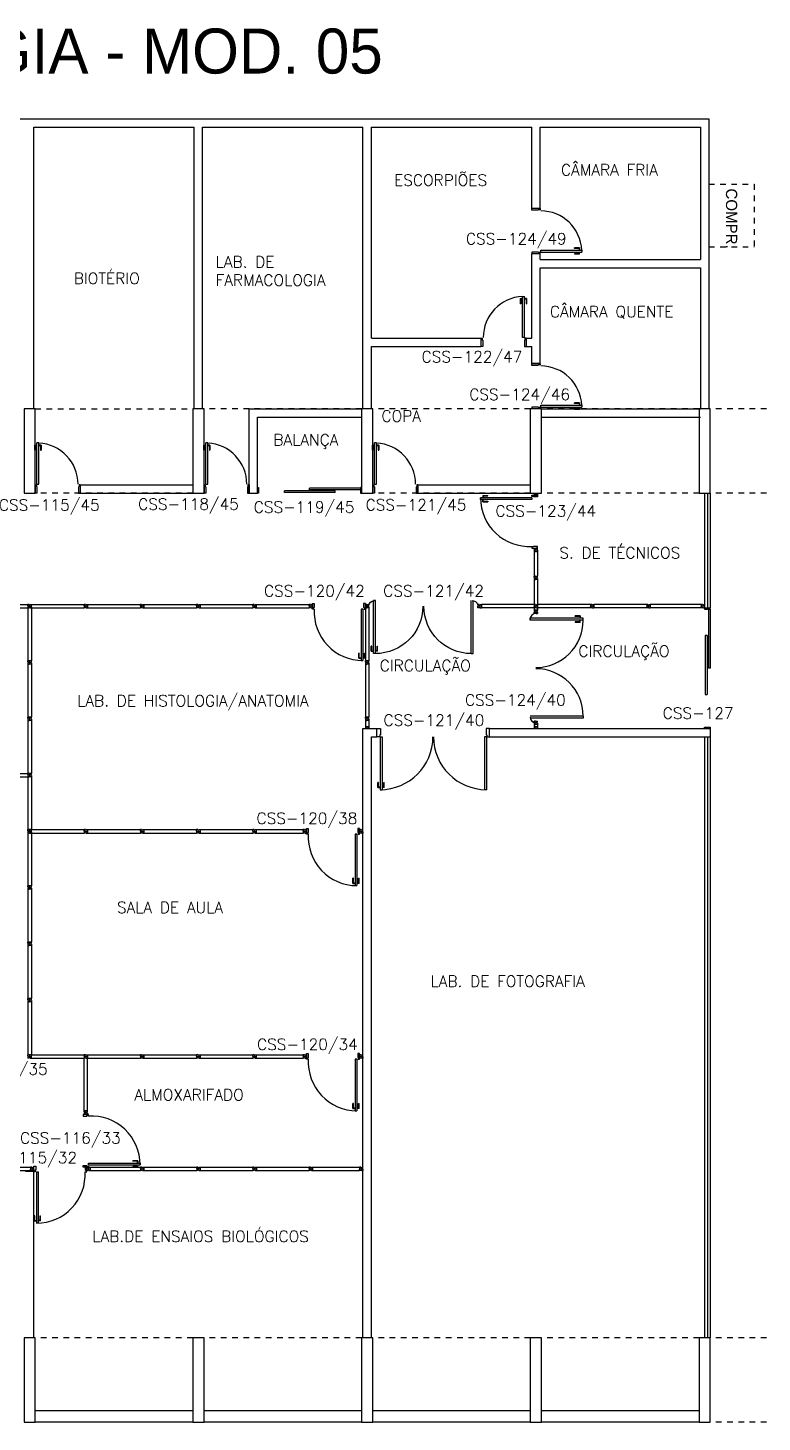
# Model space of a CAD drawing. Extents: x -248 to -11, y 347 to 447.
# Drawn here: x -120.2 to -107.14, y 389.07 to 413.85 of the extents above; entities that cross this region are included whole.
import ezdxf
from ezdxf.enums import TextEntityAlignment as Align

# ---------------------------------------------------------------- set-up
doc = ezdxf.new("R2010")
doc.units = 0
doc.header["$LTSCALE"] = 0.02
doc.header["$MEASUREMENT"] = 0
doc.linetypes.add('HIDDEN2', pattern=[0.1875, 0.125, -0.0625])
doc.layers.get('0').update_dxf_attribs({"linetype": 'CONTINUOUS'})
for name, color, linetype in [('ALV', 2, 'CONTINUOUS'), ('DIV', 2, 'CONTINUOUS'), ('ESQ', 1, 'CONTINUOUS'), ('ESTR', 3, 'CONTINUOUS'), ('JANELA', 1, 'CONTINUOUS'), ('PORTA', 2, 'CONTINUOUS'), ('PROJ', 1, 'HIDDEN2'), ('TEXTO', 2, 'CONTINUOUS'), ('TEXTO-ENDEREÇO', 2, 'CONTINUOUS'), ('USO', 2, 'CONTINUOUS')]:
    doc.layers.add(name, color=color, linetype=linetype)
doc.styles.add('UNB-100', font='simplex.shx', dxfattribs={"height": 0.2})
doc.styles.add('UNB-100-1', font='simplex.shx', dxfattribs={"height": 0.2})

# ---------------------------------------------------------------- blocks, each defined once
blk = doc.blocks.new('DIVMT-SSS')
for p, q in [((-0.03, 0.008), (-0.03, 0.03)), ((-0.006, 0.03), (-0.03, 0.03)), ((-0.03, 0.008), (-0.02, 0.008)), ((-0.02, -0.008), (-0.02, 0.008)), ((-0.006, 0.02), (-0.006, 0.03)), ((0.006, 0.02), (-0.006, 0.02)), ((-0.005, 0), (0.005, 0)), ((0.005, 0), (-0.005, 0)), ((0, 0.005), (0, -0.005)), ((0, -0.005), (0, 0.005)), ((0.006, 0.03), (0.03, 0.03)), ((0.006, 0.02), (0.006, 0.03)), ((0.03, 0.008), (0.02, 0.008)), ((0.02, -0.008), (0.02, 0.008)), ((0.03, 0.008), (0.03, 0.03)), ((-0.03, -0.008), (-0.03, -0.03)), ((-0.03, -0.008), (-0.02, -0.008)), ((-0.03, -0.03), (-0.03, -0.97)), ((-0.03, -0.03), (-0.009, -0.03)), ((0.03, -0.03), (-0.03, -0.03)), ((-0.03, -0.03), (-0.006, -0.03)), ((-0.009, -0.03), (-0.027, -0.03)), ((-0.006, -0.02), (-0.006, -0.03)), ((-0.006, -0.02), (0.006, -0.02)), ((-0.006, -0.02), (-0.006, -0.03)), ((0.006, -0.02), (-0.006, -0.02)), ((0.005, -0.03), (-0.005, -0.03)), ((0.006, -0.02), (0.006, -0.03)), ((0.006, -0.02), (0.006, -0.03)), ((0.03, -0.03), (0.006, -0.03)), ((0.03, -0.008), (0.02, -0.008)), ((0.03, -0.008), (0.03, -0.03)), ((0.03, -0.03), (0.03, -0.97)), ((0.03, -0.97), (-0.03, -0.97)), ((-0.006, -0.98), (-0.006, -0.97)), ((-0.006, -0.98), (0.006, -0.98)), ((0.005, -0.97), (-0.005, -0.97)), ((0.006, -0.98), (0.006, -0.97)), ((0.006, -1.001), (-0.006, -1.001)), ((0, -0.994), (0, -1.007)), ((0, -1.02), (0, -1.021))]:
    blk.add_line(p, q)
blk = doc.blocks.new('PE80-SSS')
for p, q in [((0.075, 0), (-0.075, 0)), ((-0.075, -0.03), (-0.075, 0)), ((0.075, 0), (0.075, -0.02)), ((0.777, 0.01), (0.687, 0.01)), ((0.687, 0), (0.687, 0.01)), ((0.777, 0.01), (0.777, -0.03)), ((0.04, -0.03), (-0.075, -0.03)), ((0.075, -0.02), (0.04, -0.02)), ((0.04, -0.03), (0.04, -0.02)), ((0.085, -0.03), (0.817, -0.03)), ((0.085, -0.03), (0.085, -0.065)), ((0.085, -0.065), (0.817, -0.065)), ((0.767, 0), (0.687, 0)), ((0.767, -0.095), (0.687, -0.095)), ((0.687, -0.095), (0.687, -0.105)), ((0.777, -0.105), (0.687, -0.105)), ((0.767, 0), (0.767, -0.03)), ((0.767, -0.095), (0.767, -0.065)), ((0.777, -0.105), (0.777, -0.065)), ((0.817, -0.065), (0.817, -0.03)), ((0.04, -0.771), (-0.075, -0.771)), ((-0.075, -0.771), (-0.075, -0.801)), ((0.075, -0.801), (-0.075, -0.801)), ((0.075, -0.802), (-0.075, -0.802)), ((0.04, -0.771), (0.04, -0.781)), ((0.075, -0.781), (0.04, -0.781)), ((0.075, -0.801), (0.075, -0.781))]:
    blk.add_line(p, q)
blk.add_arc((0.085, -0.03), 0.731, 270, 357.3429)
blk = doc.blocks.new('PILAR-SSS')
for points in [[(0.003, -26.452), (0.003, -27.952), (0.203, -27.952), (0.203, -26.452)], [(0.003, -42.962), (0.003, -44.462), (0.203, -44.462), (0.203, -42.962)]]:
    blk.add_lwpolyline(points, close=True)
blk = doc.blocks.new('PDV2D-SSS')
for p, q in [((-0.148, 0.925), (-0.108, 0.925)), ((-0.148, 0.925), (-0.148, 0.835)), ((-0.138, 0.835), (-0.148, 0.835)), ((-0.138, 0.915), (-0.108, 0.915)), ((-0.138, 0.915), (-0.138, 0.835)), ((-0.106, 0.965), (-0.076, 0.965)), ((-0.106, 0.05), (-0.106, 0.965)), ((-0.076, 0.05), (-0.076, 0.965)), ((-0.034, 0.925), (-0.074, 0.925)), ((-0.044, 0.915), (-0.074, 0.915)), ((-0.044, 0.915), (-0.044, 0.835)), ((-0.044, 0.835), (-0.034, 0.835)), ((-0.034, 0.925), (-0.034, 0.835)), ((-0.95, 0.05), (-0.97, 0.05)), ((-0.97, 0.05), (-0.97, 0.035)), ((-0.97, 0.035), (-0.97, -0.035)), ((-0.95, 0.02), (-0.95, 0.05)), ((-0.95, 0.02), (-0.94, 0.02)), ((-0.94, -0.05), (-0.94, 0.02)), ((-0.076, 0.05), (-0.106, 0.05)), ((-0.051, 0.02), (-0.061, 0.02)), ((-0.061, -0.05), (-0.061, 0.02)), ((-0.051, 0.05), (-0.031, 0.05)), ((-0.051, 0.02), (-0.051, 0.05)), ((-0.031, 0.05), (-0.031, -0.05)), ((-0.97, -0.035), (-0.97, -0.05)), ((-0.97, -0.05), (-0.94, -0.05)), ((-0.031, -0.05), (-0.061, -0.05))]:
    blk.add_line(p, q)
at = {"color": 1}
blk.add_arc((-0.076, 0.1), 0.865, 90, 183.3214, dxfattribs=at)
blk = doc.blocks.new('MTT-SSS')
for p, q in [((-0.008, 0.03), (-0.03, 0.03)), ((-0.03, 0.03), (-0.03, 0.006)), ((-0.0185, 0.006), (-0.03, 0.006)), ((-0.0185, -0.006), (-0.0185, 0.006)), ((-0.008, 0.03), (-0.008, 0.02)), ((-0.008, 0.02), (0.008, 0.02)), ((-0.0051, 0), (0.0051, 0)), ((0, -0.0051), (0, 0.0051)), ((0.008, 0.03), (0.03, 0.03)), ((0.008, 0.03), (0.008, 0.02)), ((0.0205, -0.006), (0.0205, 0.006)), ((0.0205, 0.006), (0.03, 0.006)), ((0.03, 0.006), (0.03, 0.03)), ((-0.03, -0.03), (-0.03, -0.006)), ((-0.0185, -0.006), (-0.03, -0.006)), ((-0.008, -0.03), (-0.03, -0.03)), ((-0.008, -0.02), (0.008, -0.02)), ((-0.008, -0.03), (-0.008, -0.02)), ((0.008, -0.03), (0.008, -0.02)), ((0.008, -0.03), (0.03, -0.03)), ((0.0205, -0.006), (0.03, -0.006)), ((0.03, -0.006), (0.03, -0.03))]:
    blk.add_line(p, q)
blk = doc.blocks.new('PDV2E-SSS')
at = {"layer": 'DIV'}
for p, q in [((0.034, 0.925), (0.034, 0.835)), ((0.034, 0.925), (0.074, 0.925)), ((0.044, 0.835), (0.034, 0.835)), ((0.044, 0.915), (0.044, 0.835)), ((0.044, 0.915), (0.074, 0.915)), ((0.076, 0.05), (0.076, 0.965)), ((0.106, 0.965), (0.076, 0.965)), ((0.106, 0.05), (0.106, 0.965)), ((0.148, 0.925), (0.108, 0.925)), ((0.138, 0.915), (0.108, 0.915)), ((0.138, 0.915), (0.138, 0.835)), ((0.138, 0.835), (0.148, 0.835)), ((0.148, 0.925), (0.148, 0.835)), ((0.031, 0.05), (0.031, -0.05)), ((0.051, 0.05), (0.031, 0.05)), ((0.051, 0.02), (0.051, 0.05)), ((0.051, 0.02), (0.061, 0.02)), ((0.061, -0.05), (0.061, 0.02)), ((0.076, 0.05), (0.106, 0.05)), ((0.95, 0.02), (0.94, 0.02)), ((0.94, -0.05), (0.94, 0.02)), ((0.95, 0.02), (0.95, 0.05)), ((0.95, 0.05), (0.97, 0.05)), ((0.97, 0.05), (0.97, 0.035)), ((0.97, 0.035), (0.97, -0.035)), ((0.031, -0.05), (0.061, -0.05)), ((0.97, -0.05), (0.94, -0.05)), ((0.97, -0.035), (0.97, -0.05))]:
    blk.add_line(p, q, dxfattribs=at)
at = {"layer": 'DIV', "color": 1}
blk.add_arc((0.076, 0.1), 0.865, 356.6786, 90, dxfattribs=at)
blk = doc.blocks.new('PDVDP-SSS')
for p, q in [((0.112, 0.84), (0.112, -0.1)), ((0.147, 0.84), (0.112, 0.84)), ((0.147, 0.84), (0.147, -0.1)), ((1.853, 0.84), (1.888, 0.84)), ((1.853, 0.84), (1.853, -0.1)), ((1.888, 0.84), (1.888, -0.1)), ((0.009, 0), (-0.009, 0)), ((0, -0.012), (0, 0.01)), ((0.147, -0.1), (0.112, -0.1))]:
    blk.add_line(p, q)
at = {"color": 1}
for centre, radius, start, end in [((0.148, -0.002), 0.843, 0, 90), ((1.853, -0.002), 0.843, 90, 180), ((0.131, 0), 0.101, 180, 270), ((1.87, 0), 0.101, 270, 0)]:
    blk.add_arc(centre, radius, start, end, dxfattribs=at)
blk = doc.blocks.new('PTDP-SSS')
for p, q in [((0.055, 1.015), (0.09, 1.015)), ((0.055, 0.075), (0.055, 1.015)), ((0.09, 0.075), (0.09, 1.015)), ((1.91, 0.075), (1.91, 1.015)), ((1.945, 1.015), (1.91, 1.015)), ((1.945, 0.075), (1.945, 1.015)), ((0.05, 0.075), (0, 0.075)), ((0, 0.075), (0, -0.075)), ((0.05, 0.04), (0.05, 0.075)), ((0.06, 0.04), (0.05, 0.04)), ((0.055, 0.075), (0.09, 0.075)), ((0.06, -0.075), (0.06, 0.04)), ((1.945, 0.075), (1.91, 0.075)), ((1.94, -0.075), (1.94, 0.04)), ((1.94, 0.04), (1.95, 0.04)), ((1.95, 0.04), (1.95, 0.075)), ((1.95, 0.075), (2, 0.075)), ((2, 0.075), (2, -0.075)), ((0, -0.075), (0.06, -0.075)), ((2, -0.075), (1.94, -0.075))]:
    blk.add_line(p, q)
for centre, start, end in [((0.055, 0.075), 0, 90), ((1.945, 0.075), 90, 180)]:
    blk.add_arc(centre, 0.94, start, end)
blk = doc.blocks.new('MDIVMT-SSS')
for p, q in [((-0.03, 0.03), (-0.03, 0.006)), ((-0.008, 0.03), (-0.03, 0.03)), ((-0.0185, 0.006), (-0.03, 0.006)), ((-0.0185, -0.006), (-0.0185, 0.006)), ((-0.008, 0.03), (-0.008, 0.02)), ((-0.008, 0.02), (0.008, 0.02)), ((-0.0051, 0), (0.0051, 0)), ((-0.0051, 0), (0.0051, 0)), ((0, -0.0051), (0, 0.0051)), ((0, -0.0051), (0, 0.0051)), ((0.008, 0.03), (0.008, 0.02)), ((0.008, 0.03), (0.03, 0.03)), ((0.0205, 0.006), (0.03, 0.006)), ((0.0205, -0.006), (0.0205, 0.006)), ((0.0205, 0.006), (0.03, 0.006)), ((0.0205, -0.006), (0.0205, 0.006)), ((0.03, 0.03), (0.03, -0.03)), ((0.03, 0.03), (0.47, 0.03)), ((0.03, 0.006), (0.03, 0.03)), ((0.03, 0.009), (0.03, 0.027)), ((0.03, 0.005), (0.03, -0.005)), ((0.47, 0.03), (0.47, -0.03)), ((0.4795, 0.006), (0.47, 0.006)), ((0.47, 0.005), (0.47, -0.005)), ((0.4795, -0.006), (0.4795, 0.006)), ((0.4949, 0), (0.5051, 0)), ((0.5051, 0), (0.4949, 0)), ((0.5, -0.0051), (0.5, 0.0051)), ((-0.0185, -0.006), (-0.03, -0.006)), ((-0.03, -0.03), (-0.03, -0.006)), ((-0.008, -0.03), (-0.03, -0.03)), ((-0.008, -0.03), (-0.008, -0.02)), ((-0.008, -0.02), (0.008, -0.02)), ((0.008, -0.03), (0.008, -0.02)), ((0.008, -0.03), (0.03, -0.03)), ((0.0205, -0.006), (0.03, -0.006)), ((0.0205, -0.006), (0.03, -0.006)), ((0.03, -0.006), (0.03, -0.03)), ((0.03, -0.03), (0.03, -0.009)), ((0.03, -0.009), (0.03, -0.027)), ((0.03, -0.03), (0.47, -0.03)), ((0.4795, -0.006), (0.47, -0.006))]:
    blk.add_line(p, q)
blk = doc.blocks.new('PD80-SSS')
at = {"color": 1}
for p, q in [((-0.777, 0.01), (-0.777, -0.03)), ((-0.777, 0.01), (-0.687, 0.01)), ((-0.687, 0), (-0.687, 0.01)), ((-0.777, -0.105), (-0.777, -0.065)), ((-0.777, -0.105), (-0.687, -0.105)), ((-0.767, 0), (-0.767, -0.03)), ((-0.767, 0), (-0.687, 0)), ((-0.767, -0.095), (-0.767, -0.065)), ((-0.767, -0.095), (-0.687, -0.095)), ((-0.687, -0.095), (-0.687, -0.105))]:
    blk.add_line(p, q, dxfattribs=at)
at = {"color": 2}
for p, q in [((-0.075, 0), (0.075, 0)), ((0.075, -0.03), (0.075, 0)), ((-0.817, -0.065), (-0.817, -0.03)), ((-0.085, -0.03), (-0.817, -0.03)), ((-0.085, -0.065), (-0.817, -0.065)), ((-0.085, -0.03), (-0.085, -0.065)), ((-0.075, 0), (-0.075, -0.02)), ((-0.075, -0.02), (-0.04, -0.02)), ((-0.04, -0.03), (-0.04, -0.02)), ((-0.04, -0.03), (0.075, -0.03)), ((-0.075, -0.781), (-0.04, -0.781)), ((-0.075, -0.801), (-0.075, -0.781)), ((-0.075, -0.801), (0.075, -0.801)), ((-0.075, -0.802), (0.075, -0.802)), ((-0.04, -0.771), (0.075, -0.771)), ((-0.04, -0.771), (-0.04, -0.781)), ((0.075, -0.771), (0.075, -0.801))]:
    blk.add_line(p, q, dxfattribs=at)
at = {"color": 1}
blk.add_arc((-0.085, -0.03), 0.731, 182.6571, 270, dxfattribs=at)
blk = doc.blocks.new('MTINI-SSS')
for p, q in [((-0.03, 0.008), (-0.03, 0.028)), ((-0.03, 0.028), (-0.008, 0.028)), ((-0.03, 0.008), (-0.02, 0.008)), ((-0.02, 0), (-0.02, 0.008)), ((-0.001, 0), (-0.02, 0)), ((-0.008, 0.019), (-0.008, 0.028)), ((0.008, 0.019), (-0.008, 0.019)), ((0.005, 0), (-0.005, 0)), ((0.02, 0), (-0.001, 0)), ((0, -0.005), (0, 0.005)), ((0.008, 0.019), (0.008, 0.028)), ((0.03, 0.028), (0.008, 0.028)), ((0.03, 0.008), (0.02, 0.008)), ((0.02, 0), (0.02, 0.008)), ((0.03, 0.008), (0.03, 0.028))]:
    blk.add_line(p, q)
blk = doc.blocks.new('COMP-SSS')
at = {"layer": 'PROJ'}
for p, q in [((0.804, 1.112), (0, 1.112)), ((0, 0), (0, 1.112)), ((0.805, 0), (0, 0))]:
    blk.add_line(p, q, dxfattribs=at)
at = {"layer": 'USO'}
blk.add_text('COMPR.', height=0.2, rotation=90, dxfattribs=at).set_placement((0.501, 0.077))

msp = doc.modelspace()

# ---------------------------------------------------------------- linework, layer by layer
at = {"layer": 'ALV'}
for p, q in [((-129.266, 412.233), (-108.091, 412.233)), ((-120.091, 407.077), (-120.091, 412.083)), ((-120.091, 412.083), (-117.241, 412.083)), ((-117.241, 407.077), (-117.241, 412.083)), ((-117.091, 407.077), (-117.091, 412.083)), ((-117.091, 412.083), (-114.241, 412.083)), ((-114.241, 407.077), (-114.241, 412.083)), ((-114.091, 408.333), (-114.091, 412.083)), ((-114.091, 412.083), (-111.241, 412.083)), ((-111.241, 410.634), (-111.241, 412.083)), ((-111.091, 412.083), (-108.241, 412.083)), ((-111.091, 410.634), (-111.091, 412.083)), ((-108.241, 412.083), (-108.241, 409.733)), ((-108.091, 412.233), (-108.091, 407.068)), ((-111.091, 410.634), (-111.241, 410.634)), ((-111.091, 409.833), (-111.241, 409.833)), ((-111.241, 408.333), (-111.241, 409.833)), ((-111.091, 409.733), (-111.091, 409.833)), ((-111.091, 409.733), (-108.241, 409.733)), ((-111.091, 409.583), (-108.241, 409.583)), ((-111.091, 407.877), (-111.091, 409.583)), ((-108.241, 409.583), (-108.241, 407.068)), ((-114.091, 408.333), (-112.143, 408.333)), ((-114.091, 407.077), (-114.091, 408.183)), ((-114.091, 408.183), (-112.143, 408.183)), ((-112.143, 408.333), (-112.143, 408.183)), ((-111.341, 408.333), (-111.241, 408.333)), ((-111.341, 408.333), (-111.341, 408.183)), ((-111.341, 408.183), (-111.241, 408.183)), ((-111.241, 407.877), (-111.241, 408.183)), ((-111.091, 407.877), (-111.241, 407.877)), ((-116.265, 405.577), (-116.265, 407.077)), ((-116.265, 407.077), (-114.266, 407.077)), ((-116.115, 405.577), (-116.115, 406.927)), ((-116.115, 406.927), (-114.266, 406.927)), ((-111.066, 407.077), (-108.241, 407.077)), ((-111.066, 406.927), (-108.241, 406.927)), ((-119.263, 405.727), (-117.266, 405.727)), ((-119.263, 405.577), (-119.263, 405.727)), ((-113.265, 405.577), (-113.265, 405.727)), ((-113.265, 405.727), (-111.266, 405.727)), ((-119.263, 405.577), (-117.266, 405.577)), ((-116.286, 405.607), (-116.287, 405.607)), ((-116.265, 405.577), (-116.115, 405.577)), ((-113.265, 405.577), (-111.266, 405.577)), ((-114.241, 390.567), (-114.241, 401.397)), ((-114.241, 401.397), (-113.991, 401.397)), ((-114.091, 390.567), (-114.091, 401.247)), ((-114.091, 401.247), (-113.991, 401.247)), ((-113.991, 401.247), (-113.991, 401.397)), ((-111.991, 401.397), (-108.066, 401.397)), ((-111.991, 401.247), (-111.991, 401.397)), ((-111.991, 401.247), (-108.066, 401.247)), ((-108.066, 401.397), (-108.066, 401.247)), ((-120.241, 393.528), (-120.091, 393.528)), ((-120.1, 393.568), (-120.099, 393.568)), ((-120.091, 390.567), (-120.091, 393.528)), ((-114.252, 393.568), (-114.251, 393.568)), ((-117.266, 389.267), (-120.066, 389.267)), ((-117.266, 389.067), (-120.066, 389.067)), ((-114.266, 389.267), (-117.066, 389.267)), ((-114.266, 389.067), (-117.066, 389.067)), ((-111.266, 389.267), (-114.066, 389.267)), ((-111.266, 389.067), (-114.066, 389.067)), ((-108.266, 389.267), (-111.066, 389.267)), ((-108.266, 389.067), (-111.066, 389.067))]:
    msp.add_line(p, q, dxfattribs=at)
at = {"layer": 'DIV'}
for p, q in [((-111.196, 404.041), (-111.197, 403.498)), ((-111.172, 404.101), (-111.196, 404.101)), ((-111.196, 404.079), (-111.196, 404.101)), ((-111.196, 404.079), (-111.186, 404.079)), ((-111.196, 404.063), (-111.186, 404.063)), ((-111.196, 404.063), (-111.196, 404.041)), ((-111.196, 404.041), (-111.172, 404.041)), ((-111.136, 404.041), (-111.196, 404.041)), ((-111.196, 404.041), (-111.175, 404.041)), ((-111.175, 404.041), (-111.193, 404.041)), ((-111.186, 404.063), (-111.186, 404.079)), ((-111.172, 404.091), (-111.172, 404.101)), ((-111.16, 404.091), (-111.172, 404.091)), ((-111.161, 404.071), (-111.172, 404.071)), ((-111.172, 404.071), (-111.161, 404.071)), ((-111.16, 404.05), (-111.172, 404.05)), ((-111.172, 404.05), (-111.172, 404.041)), ((-111.172, 404.05), (-111.16, 404.05)), ((-111.172, 404.05), (-111.172, 404.041)), ((-111.161, 404.041), (-111.171, 404.041)), ((-111.166, 404.066), (-111.166, 404.076)), ((-111.166, 404.076), (-111.166, 404.066)), ((-111.16, 404.091), (-111.16, 404.101)), ((-111.16, 404.101), (-111.136, 404.101)), ((-111.16, 404.05), (-111.16, 404.041)), ((-111.16, 404.05), (-111.16, 404.041)), ((-111.136, 404.041), (-111.16, 404.041)), ((-111.146, 404.063), (-111.146, 404.079)), ((-111.136, 404.079), (-111.146, 404.079)), ((-111.136, 404.063), (-111.146, 404.063)), ((-111.136, 404.041), (-111.137, 403.498)), ((-111.136, 404.079), (-111.136, 404.101)), ((-111.136, 404.063), (-111.136, 404.041)), ((-115.175, 403.597), (-115.197, 403.597)), ((-115.197, 403.573), (-115.197, 403.597)), ((-115.188, 403.573), (-115.197, 403.573)), ((-115.188, 403.561), (-115.197, 403.561)), ((-115.197, 403.561), (-115.197, 403.537)), ((-115.175, 403.537), (-115.197, 403.537)), ((-115.188, 403.573), (-115.188, 403.561)), ((-115.175, 403.597), (-115.175, 403.587)), ((-115.159, 403.587), (-115.175, 403.587)), ((-115.159, 403.547), (-115.175, 403.547)), ((-115.175, 403.537), (-115.175, 403.547)), ((-115.162, 403.567), (-115.172, 403.567)), ((-115.172, 403.567), (-115.162, 403.567)), ((-115.167, 403.573), (-115.167, 403.562)), ((-115.167, 403.562), (-115.167, 403.573)), ((-115.159, 403.597), (-115.159, 403.587)), ((-115.159, 403.597), (-115.137, 403.597)), ((-115.159, 403.537), (-115.159, 403.547)), ((-115.159, 403.537), (-115.137, 403.537)), ((-115.147, 403.573), (-115.147, 403.561)), ((-115.147, 403.573), (-115.137, 403.573)), ((-115.147, 403.561), (-115.147, 403.573)), ((-115.147, 403.573), (-115.137, 403.573)), ((-115.147, 403.561), (-115.137, 403.561)), ((-115.147, 403.561), (-115.137, 403.561)), ((-115.137, 403.597), (-115.137, 403.573)), ((-115.137, 403.597), (-115.137, 403.537)), ((-115.137, 403.572), (-115.137, 403.562)), ((-115.137, 403.537), (-115.137, 403.561)), ((-115.137, 403.558), (-115.137, 403.54)), ((-115.137, 403.537), (-115.137, 403.558)), ((-112.196, 403.597), (-112.196, 403.573)), ((-112.174, 403.597), (-112.196, 403.597)), ((-112.196, 403.597), (-112.196, 403.537)), ((-112.186, 403.573), (-112.196, 403.573)), ((-112.186, 403.573), (-112.196, 403.573)), ((-112.196, 403.572), (-112.196, 403.562)), ((-112.186, 403.561), (-112.196, 403.561)), ((-112.196, 403.537), (-112.196, 403.561)), ((-112.186, 403.561), (-112.196, 403.561)), ((-112.196, 403.558), (-112.196, 403.54)), ((-112.196, 403.537), (-112.196, 403.558)), ((-112.174, 403.537), (-112.196, 403.537)), ((-112.186, 403.573), (-112.186, 403.561)), ((-112.186, 403.561), (-112.186, 403.573)), ((-112.174, 403.597), (-112.174, 403.587)), ((-112.174, 403.587), (-112.158, 403.587)), ((-112.174, 403.537), (-112.174, 403.547)), ((-112.174, 403.547), (-112.158, 403.547)), ((-112.171, 403.567), (-112.161, 403.567)), ((-112.161, 403.567), (-112.171, 403.567)), ((-112.166, 403.573), (-112.166, 403.562)), ((-112.166, 403.562), (-112.166, 403.573)), ((-112.158, 403.597), (-112.158, 403.587)), ((-112.158, 403.597), (-112.136, 403.597)), ((-112.158, 403.537), (-112.158, 403.547)), ((-112.158, 403.537), (-112.136, 403.537)), ((-112.145, 403.573), (-112.145, 403.561)), ((-112.145, 403.573), (-112.136, 403.573)), ((-112.145, 403.561), (-112.136, 403.561)), ((-112.136, 403.573), (-112.136, 403.597)), ((-112.136, 403.561), (-112.136, 403.537)), ((-111.137, 403.498), (-111.197, 403.498)), ((-111.173, 403.489), (-111.173, 403.498)), ((-111.173, 403.489), (-111.161, 403.489)), ((-111.16, 403.468), (-111.173, 403.468)), ((-111.162, 403.498), (-111.172, 403.498)), ((-111.167, 403.475), (-111.167, 403.461)), ((-111.167, 403.449), (-111.167, 403.448)), ((-111.161, 403.489), (-111.161, 403.498)), ((-109.186, 403.567), (-109.187, 403.567)), ((-109.159, 403.567), (-109.173, 403.567)), ((-109.167, 403.574), (-109.167, 403.561)), ((-109.145, 403.573), (-109.136, 403.573)), ((-109.145, 403.561), (-109.145, 403.573)), ((-109.145, 403.561), (-109.136, 403.561)), ((-108.226, 403.597), (-109.136, 403.597)), ((-109.136, 403.597), (-109.136, 403.537)), ((-109.136, 403.572), (-109.136, 403.562)), ((-108.226, 403.537), (-109.136, 403.537)), ((-108.226, 403.597), (-108.226, 403.573)), ((-108.204, 403.597), (-108.226, 403.597)), ((-108.226, 403.597), (-108.226, 403.537)), ((-108.216, 403.573), (-108.226, 403.573)), ((-108.216, 403.573), (-108.226, 403.573)), ((-108.226, 403.572), (-108.226, 403.562)), ((-108.216, 403.561), (-108.226, 403.561)), ((-108.226, 403.537), (-108.226, 403.561)), ((-108.216, 403.561), (-108.226, 403.561)), ((-108.226, 403.558), (-108.226, 403.54)), ((-108.226, 403.537), (-108.226, 403.558)), ((-108.204, 403.537), (-108.226, 403.537)), ((-108.216, 403.573), (-108.216, 403.561)), ((-108.216, 403.561), (-108.216, 403.573)), ((-108.204, 403.597), (-108.204, 403.587)), ((-108.204, 403.587), (-108.188, 403.587)), ((-108.204, 403.537), (-108.204, 403.547)), ((-108.204, 403.547), (-108.188, 403.547)), ((-108.201, 403.567), (-108.191, 403.567)), ((-108.191, 403.567), (-108.201, 403.567)), ((-108.196, 403.573), (-108.196, 403.562)), ((-108.196, 403.562), (-108.196, 403.573)), ((-108.188, 403.597), (-108.188, 403.587)), ((-108.188, 403.597), (-108.166, 403.597)), ((-108.188, 403.537), (-108.188, 403.547)), ((-108.188, 403.537), (-108.166, 403.537)), ((-108.175, 403.573), (-108.175, 403.561)), ((-108.175, 403.573), (-108.166, 403.573)), ((-108.175, 403.561), (-108.166, 403.561)), ((-108.166, 403.573), (-108.166, 403.597)), ((-108.166, 403.561), (-108.166, 403.537)), ((-110.467, 403.385), (-110.467, 403.395)), ((-110.377, 403.395), (-110.467, 403.395)), ((-110.387, 403.385), (-110.467, 403.385)), ((-110.467, 403.29), (-110.467, 403.28)), ((-110.387, 403.29), (-110.467, 403.29)), ((-110.377, 403.28), (-110.467, 403.28)), ((-110.387, 403.385), (-110.387, 403.355)), ((-110.387, 403.29), (-110.387, 403.32)), ((-110.377, 403.395), (-110.377, 403.355)), ((-110.377, 403.28), (-110.377, 403.32)), ((-114.085, 402.857), (-114.095, 402.857)), ((-114.095, 402.767), (-114.095, 402.857)), ((-114.095, 402.767), (-114.055, 402.767)), ((-114.085, 402.777), (-114.085, 402.857)), ((-114.085, 402.777), (-114.055, 402.777)), ((-113.99, 402.777), (-114.02, 402.777)), ((-113.98, 402.767), (-114.02, 402.767)), ((-113.99, 402.857), (-113.98, 402.857)), ((-113.99, 402.777), (-113.99, 402.857)), ((-113.98, 402.767), (-113.98, 402.857)), ((-114.196, 401.575), (-114.196, 401.597)), ((-114.172, 401.597), (-114.196, 401.597)), ((-114.196, 401.575), (-114.186, 401.575)), ((-114.196, 401.559), (-114.196, 401.537)), ((-114.196, 401.559), (-114.186, 401.559)), ((-114.196, 401.537), (-114.196, 401.427)), ((-114.196, 401.537), (-114.175, 401.537)), ((-114.136, 401.537), (-114.196, 401.537)), ((-114.196, 401.537), (-114.172, 401.537)), ((-114.136, 401.427), (-114.196, 401.427)), ((-114.175, 401.537), (-114.193, 401.537)), ((-114.186, 401.559), (-114.186, 401.575)), ((-114.186, 401.427), (-114.186, 401.419)), ((-114.172, 401.588), (-114.172, 401.597)), ((-114.16, 401.588), (-114.172, 401.588)), ((-114.172, 401.567), (-114.161, 401.567)), ((-114.161, 401.567), (-114.172, 401.567)), ((-114.172, 401.547), (-114.172, 401.537)), ((-114.172, 401.547), (-114.16, 401.547)), ((-114.172, 401.547), (-114.172, 401.537)), ((-114.16, 401.547), (-114.172, 401.547)), ((-114.172, 401.427), (-114.161, 401.427)), ((-114.161, 401.427), (-114.172, 401.427)), ((-114.161, 401.537), (-114.171, 401.537)), ((-114.166, 401.573), (-114.166, 401.562)), ((-114.166, 401.562), (-114.166, 401.573)), ((-114.166, 401.422), (-114.166, 401.433)), ((-114.166, 401.433), (-114.166, 401.422)), ((-114.16, 401.597), (-114.136, 401.597)), ((-114.16, 401.588), (-114.16, 401.597)), ((-114.16, 401.547), (-114.16, 401.537)), ((-114.16, 401.547), (-114.16, 401.537)), ((-114.136, 401.537), (-114.16, 401.537)), ((-114.136, 401.575), (-114.146, 401.575)), ((-114.146, 401.559), (-114.146, 401.575)), ((-114.136, 401.559), (-114.146, 401.559)), ((-114.146, 401.427), (-114.146, 401.419)), ((-114.136, 401.575), (-114.136, 401.597)), ((-114.136, 401.559), (-114.136, 401.537)), ((-114.136, 401.537), (-114.136, 401.427)), ((-111.172, 401.527), (-111.196, 401.527)), ((-111.196, 401.505), (-111.196, 401.527)), ((-111.196, 401.505), (-111.186, 401.505)), ((-111.196, 401.489), (-111.186, 401.489)), ((-111.196, 401.489), (-111.196, 401.467)), ((-111.196, 401.467), (-111.172, 401.467)), ((-111.136, 401.467), (-111.196, 401.467)), ((-111.196, 401.467), (-111.175, 401.467)), ((-111.196, 401.467), (-111.196, 401.427)), ((-111.136, 401.427), (-111.196, 401.427)), ((-111.175, 401.467), (-111.193, 401.467)), ((-111.186, 401.489), (-111.186, 401.505)), ((-111.186, 401.427), (-111.186, 401.419)), ((-111.172, 401.517), (-111.172, 401.527)), ((-111.16, 401.517), (-111.172, 401.517)), ((-111.161, 401.497), (-111.172, 401.497)), ((-111.172, 401.497), (-111.161, 401.497)), ((-111.16, 401.476), (-111.172, 401.476)), ((-111.172, 401.476), (-111.172, 401.467)), ((-111.172, 401.476), (-111.16, 401.476)), ((-111.172, 401.476), (-111.172, 401.467)), ((-111.161, 401.427), (-111.172, 401.427)), ((-111.172, 401.427), (-111.161, 401.427)), ((-111.161, 401.467), (-111.171, 401.467)), ((-111.166, 401.492), (-111.166, 401.502)), ((-111.166, 401.502), (-111.166, 401.492)), ((-111.166, 401.433), (-111.166, 401.422)), ((-111.166, 401.422), (-111.166, 401.433)), ((-111.16, 401.517), (-111.16, 401.527)), ((-111.16, 401.527), (-111.136, 401.527)), ((-111.16, 401.476), (-111.16, 401.467)), ((-111.16, 401.476), (-111.16, 401.467)), ((-111.136, 401.467), (-111.16, 401.467)), ((-111.146, 401.489), (-111.146, 401.505)), ((-111.136, 401.505), (-111.146, 401.505)), ((-111.136, 401.489), (-111.146, 401.489)), ((-111.146, 401.427), (-111.146, 401.419)), ((-111.136, 401.505), (-111.136, 401.527)), ((-111.136, 401.489), (-111.136, 401.467)), ((-111.136, 401.467), (-111.136, 401.427)), ((-114.196, 401.419), (-114.196, 401.397)), ((-114.196, 401.419), (-114.186, 401.419)), ((-114.172, 401.397), (-114.196, 401.397)), ((-114.172, 401.407), (-114.172, 401.397)), ((-114.16, 401.407), (-114.172, 401.407)), ((-114.166, 401.408), (-114.166, 401.407)), ((-114.16, 401.407), (-114.16, 401.397)), ((-114.16, 401.397), (-114.136, 401.397)), ((-114.136, 401.419), (-114.146, 401.419)), ((-114.136, 401.419), (-114.136, 401.397)), ((-111.196, 401.419), (-111.186, 401.419)), ((-111.196, 401.419), (-111.196, 401.397)), ((-111.172, 401.397), (-111.196, 401.397)), ((-111.16, 401.407), (-111.172, 401.407)), ((-111.172, 401.407), (-111.172, 401.397)), ((-111.166, 401.408), (-111.166, 401.407)), ((-111.16, 401.407), (-111.16, 401.397)), ((-111.16, 401.397), (-111.136, 401.397)), ((-111.136, 401.419), (-111.146, 401.419)), ((-111.136, 401.419), (-111.136, 401.397)), ((-116.175, 399.597), (-116.197, 399.597)), ((-116.197, 399.573), (-116.197, 399.597)), ((-116.188, 399.573), (-116.197, 399.573)), ((-116.188, 399.561), (-116.197, 399.561)), ((-116.197, 399.561), (-116.197, 399.537)), ((-116.175, 399.537), (-116.197, 399.537)), ((-116.188, 399.573), (-116.188, 399.561)), ((-116.175, 399.597), (-116.175, 399.587)), ((-116.159, 399.587), (-116.175, 399.587)), ((-116.159, 399.547), (-116.175, 399.547)), ((-116.175, 399.537), (-116.175, 399.547)), ((-116.162, 399.567), (-116.172, 399.567)), ((-116.172, 399.567), (-116.162, 399.567)), ((-116.167, 399.573), (-116.167, 399.562)), ((-116.167, 399.562), (-116.167, 399.573)), ((-116.159, 399.597), (-116.159, 399.587)), ((-116.159, 399.597), (-116.137, 399.597)), ((-116.159, 399.537), (-116.159, 399.547)), ((-116.159, 399.537), (-116.137, 399.537)), ((-116.147, 399.573), (-116.147, 399.561)), ((-116.147, 399.573), (-116.137, 399.573)), ((-116.147, 399.561), (-116.147, 399.573)), ((-116.147, 399.573), (-116.137, 399.573)), ((-116.147, 399.561), (-116.137, 399.561)), ((-116.147, 399.561), (-116.137, 399.561)), ((-116.137, 399.597), (-116.137, 399.573)), ((-116.137, 399.597), (-116.137, 399.537)), ((-116.137, 399.597), (-115.303, 399.597)), ((-116.137, 399.572), (-116.137, 399.562)), ((-116.137, 399.537), (-116.137, 399.561)), ((-116.137, 399.558), (-116.137, 399.54)), ((-116.137, 399.537), (-116.137, 399.558)), ((-116.137, 399.537), (-115.303, 399.537)), ((-115.303, 399.597), (-115.303, 399.537)), ((-115.281, 399.597), (-115.303, 399.597)), ((-115.303, 399.573), (-115.303, 399.597)), ((-115.294, 399.573), (-115.303, 399.573)), ((-115.294, 399.573), (-115.303, 399.573)), ((-115.303, 399.572), (-115.303, 399.562)), ((-115.294, 399.561), (-115.303, 399.561)), ((-115.294, 399.561), (-115.303, 399.561)), ((-115.303, 399.561), (-115.303, 399.537)), ((-115.281, 399.537), (-115.303, 399.537)), ((-115.294, 399.561), (-115.294, 399.573)), ((-115.294, 399.573), (-115.294, 399.561)), ((-115.281, 399.597), (-115.281, 399.587)), ((-115.265, 399.587), (-115.281, 399.587)), ((-115.265, 399.547), (-115.281, 399.547)), ((-115.281, 399.537), (-115.281, 399.547)), ((-115.268, 399.567), (-115.278, 399.567)), ((-115.278, 399.567), (-115.268, 399.567)), ((-115.273, 399.573), (-115.273, 399.562)), ((-115.273, 399.562), (-115.273, 399.573)), ((-115.265, 399.597), (-115.265, 399.587)), ((-115.265, 399.597), (-115.243, 399.597)), ((-115.265, 399.537), (-115.265, 399.547)), ((-115.265, 399.537), (-115.243, 399.537)), ((-115.253, 399.573), (-115.253, 399.561)), ((-115.253, 399.573), (-115.243, 399.573)), ((-115.253, 399.561), (-115.253, 399.573)), ((-115.253, 399.573), (-115.243, 399.573)), ((-115.253, 399.561), (-115.243, 399.561)), ((-115.253, 399.561), (-115.243, 399.561)), ((-115.243, 399.597), (-115.243, 399.573)), ((-115.243, 399.597), (-115.243, 399.537)), ((-115.243, 399.572), (-115.243, 399.562)), ((-115.243, 399.537), (-115.243, 399.561)), ((-115.243, 399.558), (-115.243, 399.54)), ((-115.243, 399.537), (-115.243, 399.558)), ((-114.303, 399.597), (-114.303, 399.537)), ((-114.303, 399.597), (-114.303, 399.573)), ((-114.281, 399.597), (-114.303, 399.597)), ((-114.303, 399.597), (-114.303, 399.537)), ((-114.294, 399.573), (-114.303, 399.573)), ((-114.294, 399.573), (-114.303, 399.573)), ((-114.294, 399.573), (-114.303, 399.573)), ((-114.303, 399.572), (-114.303, 399.562)), ((-114.303, 399.572), (-114.303, 399.562)), ((-114.294, 399.561), (-114.303, 399.561)), ((-114.294, 399.561), (-114.303, 399.561)), ((-114.303, 399.537), (-114.303, 399.561)), ((-114.294, 399.561), (-114.303, 399.561)), ((-114.303, 399.558), (-114.303, 399.54)), ((-114.303, 399.537), (-114.303, 399.558)), ((-114.281, 399.537), (-114.303, 399.537)), ((-114.294, 399.561), (-114.294, 399.573)), ((-114.294, 399.573), (-114.294, 399.561)), ((-114.294, 399.561), (-114.294, 399.573)), ((-114.281, 399.597), (-114.281, 399.587)), ((-114.281, 399.587), (-114.265, 399.587)), ((-114.281, 399.537), (-114.281, 399.547)), ((-114.281, 399.547), (-114.265, 399.547)), ((-114.278, 399.567), (-114.268, 399.567)), ((-114.268, 399.567), (-114.278, 399.567)), ((-114.273, 399.573), (-114.273, 399.562)), ((-114.273, 399.562), (-114.273, 399.573)), ((-114.265, 399.597), (-114.265, 399.587)), ((-114.265, 399.597), (-114.243, 399.597)), ((-114.265, 399.537), (-114.265, 399.547)), ((-114.265, 399.537), (-114.243, 399.537)), ((-114.254, 399.567), (-114.253, 399.567)), ((-114.253, 399.573), (-114.253, 399.561)), ((-114.253, 399.573), (-114.243, 399.573)), ((-114.253, 399.561), (-114.243, 399.561)), ((-114.243, 399.573), (-114.243, 399.597)), ((-114.243, 399.561), (-114.243, 399.537)), ((-116.197, 395.573), (-116.197, 395.597)), ((-116.175, 395.597), (-116.197, 395.597)), ((-116.188, 395.573), (-116.197, 395.573)), ((-116.197, 395.561), (-116.197, 395.537)), ((-116.188, 395.561), (-116.197, 395.561)), ((-116.175, 395.537), (-116.197, 395.537)), ((-116.188, 395.573), (-116.188, 395.561)), ((-116.175, 395.597), (-116.175, 395.587)), ((-116.159, 395.587), (-116.175, 395.587)), ((-116.175, 395.537), (-116.175, 395.547)), ((-116.159, 395.547), (-116.175, 395.547)), ((-116.172, 395.567), (-116.162, 395.567)), ((-116.162, 395.567), (-116.172, 395.567)), ((-116.167, 395.562), (-116.167, 395.573)), ((-116.167, 395.573), (-116.167, 395.562)), ((-116.159, 395.597), (-116.137, 395.597)), ((-116.159, 395.597), (-116.159, 395.587)), ((-116.159, 395.537), (-116.159, 395.547)), ((-116.159, 395.537), (-116.137, 395.537)), ((-116.147, 395.573), (-116.137, 395.573)), ((-116.147, 395.561), (-116.147, 395.573)), ((-116.147, 395.573), (-116.137, 395.573)), ((-116.147, 395.573), (-116.147, 395.561)), ((-116.147, 395.561), (-116.137, 395.561)), ((-116.147, 395.561), (-116.137, 395.561)), ((-116.137, 395.597), (-115.303, 395.597)), ((-116.137, 395.597), (-116.137, 395.537)), ((-116.137, 395.597), (-116.137, 395.573)), ((-116.137, 395.572), (-116.137, 395.562)), ((-116.137, 395.537), (-116.137, 395.561)), ((-116.137, 395.537), (-116.137, 395.558)), ((-116.137, 395.558), (-116.137, 395.54)), ((-116.137, 395.537), (-115.303, 395.537)), ((-115.303, 395.573), (-115.303, 395.597)), ((-115.281, 395.597), (-115.303, 395.597)), ((-115.303, 395.597), (-115.303, 395.537)), ((-115.294, 395.573), (-115.303, 395.573)), ((-115.294, 395.573), (-115.303, 395.573)), ((-115.303, 395.572), (-115.303, 395.562)), ((-115.303, 395.561), (-115.303, 395.537)), ((-115.294, 395.561), (-115.303, 395.561)), ((-115.294, 395.561), (-115.303, 395.561)), ((-115.281, 395.537), (-115.303, 395.537)), ((-115.294, 395.573), (-115.294, 395.561)), ((-115.294, 395.561), (-115.294, 395.573)), ((-115.281, 395.597), (-115.281, 395.587)), ((-115.265, 395.587), (-115.281, 395.587)), ((-115.281, 395.537), (-115.281, 395.547)), ((-115.265, 395.547), (-115.281, 395.547)), ((-115.278, 395.567), (-115.268, 395.567)), ((-115.268, 395.567), (-115.278, 395.567)), ((-115.273, 395.562), (-115.273, 395.573)), ((-115.273, 395.573), (-115.273, 395.562)), ((-115.265, 395.597), (-115.243, 395.597)), ((-115.265, 395.597), (-115.265, 395.587)), ((-115.265, 395.537), (-115.265, 395.547)), ((-115.265, 395.537), (-115.243, 395.537)), ((-115.253, 395.573), (-115.243, 395.573)), ((-115.253, 395.561), (-115.253, 395.573)), ((-115.253, 395.573), (-115.243, 395.573)), ((-115.253, 395.573), (-115.253, 395.561)), ((-115.253, 395.561), (-115.243, 395.561)), ((-115.253, 395.561), (-115.243, 395.561)), ((-115.243, 395.597), (-115.243, 395.537)), ((-115.243, 395.597), (-115.243, 395.573)), ((-115.243, 395.572), (-115.243, 395.562)), ((-115.243, 395.537), (-115.243, 395.561)), ((-115.243, 395.537), (-115.243, 395.558)), ((-115.243, 395.558), (-115.243, 395.54)), ((-114.303, 395.597), (-114.303, 395.537)), ((-114.281, 395.597), (-114.303, 395.597)), ((-114.303, 395.597), (-114.303, 395.573)), ((-114.303, 395.597), (-114.303, 395.537)), ((-114.294, 395.573), (-114.303, 395.573)), ((-114.294, 395.573), (-114.303, 395.573)), ((-114.294, 395.573), (-114.303, 395.573)), ((-114.303, 395.572), (-114.303, 395.562)), ((-114.303, 395.572), (-114.303, 395.562)), ((-114.294, 395.561), (-114.303, 395.561)), ((-114.303, 395.537), (-114.303, 395.561)), ((-114.294, 395.561), (-114.303, 395.561)), ((-114.294, 395.561), (-114.303, 395.561)), ((-114.303, 395.537), (-114.303, 395.558)), ((-114.303, 395.558), (-114.303, 395.54)), ((-114.281, 395.537), (-114.303, 395.537)), ((-114.294, 395.561), (-114.294, 395.573)), ((-114.294, 395.573), (-114.294, 395.561)), ((-114.294, 395.561), (-114.294, 395.573)), ((-114.281, 395.597), (-114.281, 395.587)), ((-114.281, 395.587), (-114.265, 395.587)), ((-114.281, 395.547), (-114.265, 395.547)), ((-114.281, 395.537), (-114.281, 395.547)), ((-114.268, 395.567), (-114.278, 395.567)), ((-114.278, 395.567), (-114.268, 395.567)), ((-114.273, 395.562), (-114.273, 395.573)), ((-114.273, 395.573), (-114.273, 395.562)), ((-114.265, 395.597), (-114.243, 395.597)), ((-114.265, 395.597), (-114.265, 395.587)), ((-114.265, 395.537), (-114.265, 395.547)), ((-114.265, 395.537), (-114.243, 395.537)), ((-114.254, 395.567), (-114.253, 395.567)), ((-114.253, 395.573), (-114.243, 395.573)), ((-114.253, 395.573), (-114.253, 395.561)), ((-114.253, 395.561), (-114.243, 395.561)), ((-114.243, 395.573), (-114.243, 395.597)), ((-114.243, 395.561), (-114.243, 395.537)), ((-121.136, 393.598), (-120.15, 393.598)), ((-121.136, 393.538), (-120.15, 393.538)), ((-120.15, 393.598), (-120.15, 393.538)), ((-120.14, 393.574), (-120.15, 393.574)), ((-120.15, 393.573), (-120.15, 393.563)), ((-120.14, 393.562), (-120.15, 393.562)), ((-120.14, 393.562), (-120.14, 393.574)), ((-120.126, 393.568), (-120.113, 393.568)), ((-120.119, 393.575), (-120.119, 393.562)), ((-119.127, 393.598), (-119.149, 393.598)), ((-119.149, 393.574), (-119.149, 393.598)), ((-119.139, 393.574), (-119.149, 393.574)), ((-119.139, 393.562), (-119.149, 393.562)), ((-119.149, 393.562), (-119.149, 393.538)), ((-119.127, 393.538), (-119.149, 393.538)), ((-119.139, 393.574), (-119.139, 393.562)), ((-119.127, 393.598), (-119.127, 393.588)), ((-119.111, 393.588), (-119.127, 393.588)), ((-119.111, 393.548), (-119.127, 393.548)), ((-119.127, 393.538), (-119.127, 393.548)), ((-119.114, 393.568), (-119.124, 393.568)), ((-119.124, 393.568), (-119.114, 393.568)), ((-119.119, 393.573), (-119.119, 393.563)), ((-119.119, 393.563), (-119.119, 393.573)), ((-119.111, 393.598), (-119.111, 393.588)), ((-119.111, 393.598), (-119.089, 393.598)), ((-119.111, 393.538), (-119.111, 393.548)), ((-119.111, 393.538), (-119.089, 393.538)), ((-119.098, 393.574), (-119.098, 393.562)), ((-119.098, 393.574), (-119.089, 393.574)), ((-119.098, 393.562), (-119.098, 393.574)), ((-119.098, 393.574), (-119.089, 393.574)), ((-119.098, 393.562), (-119.089, 393.562)), ((-119.098, 393.562), (-119.089, 393.562)), ((-119.089, 393.598), (-119.089, 393.574)), ((-119.089, 393.598), (-119.089, 393.538)), ((-119.089, 393.598), (-118.196, 393.598)), ((-119.089, 393.573), (-119.089, 393.563)), ((-119.089, 393.538), (-119.089, 393.562)), ((-119.089, 393.559), (-119.089, 393.541)), ((-119.089, 393.538), (-119.089, 393.559)), ((-119.089, 393.538), (-118.196, 393.538)), ((-118.196, 393.598), (-118.196, 393.538)), ((-118.187, 393.574), (-118.196, 393.574)), ((-118.196, 393.573), (-118.196, 393.563)), ((-118.187, 393.562), (-118.196, 393.562)), ((-118.187, 393.562), (-118.187, 393.574)), ((-118.173, 393.568), (-118.159, 393.568)), ((-118.166, 393.575), (-118.166, 393.562)), ((-118.147, 393.568), (-118.146, 393.568)), ((-115.174, 393.598), (-115.196, 393.598)), ((-115.196, 393.574), (-115.196, 393.598)), ((-115.187, 393.574), (-115.196, 393.574)), ((-115.187, 393.562), (-115.196, 393.562)), ((-115.196, 393.562), (-115.196, 393.538)), ((-115.174, 393.538), (-115.196, 393.538)), ((-115.187, 393.574), (-115.187, 393.562)), ((-115.174, 393.598), (-115.174, 393.588)), ((-115.158, 393.588), (-115.174, 393.588)), ((-115.158, 393.548), (-115.174, 393.548)), ((-115.174, 393.538), (-115.174, 393.548)), ((-115.161, 393.568), (-115.172, 393.568)), ((-115.172, 393.568), (-115.161, 393.568)), ((-115.166, 393.573), (-115.166, 393.563)), ((-115.166, 393.563), (-115.166, 393.573)), ((-115.158, 393.598), (-115.158, 393.588)), ((-115.158, 393.598), (-115.136, 393.598)), ((-115.158, 393.538), (-115.158, 393.548)), ((-115.158, 393.538), (-115.136, 393.538)), ((-115.146, 393.574), (-115.146, 393.562)), ((-115.146, 393.574), (-115.136, 393.574)), ((-115.146, 393.562), (-115.146, 393.574)), ((-115.146, 393.574), (-115.136, 393.574)), ((-115.146, 393.562), (-115.136, 393.562)), ((-115.146, 393.562), (-115.136, 393.562)), ((-115.136, 393.598), (-115.136, 393.574)), ((-115.136, 393.598), (-115.136, 393.538)), ((-115.136, 393.598), (-114.302, 393.598)), ((-115.136, 393.573), (-115.136, 393.563)), ((-115.136, 393.538), (-115.136, 393.562)), ((-115.136, 393.559), (-115.136, 393.541)), ((-115.136, 393.538), (-115.136, 393.559)), ((-115.136, 393.538), (-114.302, 393.538)), ((-114.302, 393.598), (-114.302, 393.538)), ((-114.293, 393.574), (-114.302, 393.574)), ((-114.302, 393.573), (-114.302, 393.563)), ((-114.293, 393.562), (-114.302, 393.562)), ((-114.293, 393.562), (-114.293, 393.574)), ((-114.279, 393.568), (-114.265, 393.568)), ((-114.271, 393.575), (-114.271, 393.562))]:
    msp.add_line(p, q, dxfattribs=at)
at = {"layer": 'ESQ'}
for p, q in [((-108.166, 405.577), (-108.166, 403.537)), ((-108.116, 405.577), (-108.116, 403.537)), ((-108.066, 405.577), (-108.066, 403.537)), ((-108.166, 403.537), (-108.067, 403.537)), ((-108.166, 403.537), (-108.066, 403.537)), ((-108.067, 401.397), (-108.166, 401.397)), ((-108.166, 401.247), (-108.166, 390.567)), ((-108.116, 401.247), (-108.116, 390.567)), ((-108.066, 401.247), (-108.066, 390.567)), ((-113.977, 400.347), (-113.977, 400.437)), ((-113.967, 400.437), (-113.976, 400.437)), ((-113.967, 400.357), (-113.967, 400.437)), ((-113.871, 400.357), (-113.871, 400.437)), ((-113.871, 400.437), (-113.862, 400.437)), ((-113.861, 400.347), (-113.861, 400.437)), ((-113.977, 400.347), (-113.936, 400.347)), ((-113.967, 400.357), (-113.936, 400.357)), ((-113.871, 400.357), (-113.901, 400.357)), ((-113.861, 400.347), (-113.901, 400.347))]:
    msp.add_line(p, q, dxfattribs=at)
at = {"layer": 'JANELA', "color": 3}
for p, q in [((-116.115, 405.677), (-116.095, 405.677)), ((-116.095, 405.677), (-116.095, 405.577)), ((-115.191, 405.637), (-115.191, 405.667)), ((-114.286, 405.667), (-115.191, 405.667)), ((-114.286, 405.637), (-115.191, 405.637)), ((-114.286, 405.677), (-114.286, 405.577)), ((-114.266, 405.677), (-114.286, 405.677)), ((-116.095, 405.577), (-116.115, 405.577)), ((-115.638, 405.587), (-115.638, 405.617)), ((-114.733, 405.617), (-115.638, 405.617)), ((-114.733, 405.587), (-115.638, 405.587)), ((-114.733, 405.587), (-114.733, 405.617)), ((-114.286, 405.577), (-114.266, 405.577)), ((-108.166, 403.537), (-108.166, 403.517)), ((-108.166, 403.517), (-108.067, 403.517)), ((-108.097, 403.517), (-108.097, 402.467)), ((-108.067, 403.517), (-108.067, 403.537)), ((-108.067, 403.517), (-108.067, 402.467)), ((-108.154, 403.05), (-108.154, 402)), ((-108.123, 403.05), (-108.154, 403.05)), ((-108.123, 403.05), (-108.123, 402)), ((-108.067, 402.467), (-108.097, 402.467)), ((-108.154, 402), (-108.123, 402)), ((-108.166, 401.417), (-108.067, 401.417)), ((-108.166, 401.397), (-108.166, 401.417)), ((-108.067, 401.417), (-108.067, 401.397))]:
    msp.add_line(p, q, dxfattribs=at)
at = {"layer": 'PORTA'}
for p, q in [((-116.115, 405.577), (-116.115, 405.677)), ((-114.266, 405.677), (-114.266, 405.577)), ((-116.115, 405.577), (-116.115, 405.577)), ((-114.266, 405.577), (-114.266, 405.577))]:
    msp.add_line(p, q, dxfattribs=at)
at = {"layer": 'PROJ'}
for p, q in [((-120.066, 407.077), (-117.266, 407.077)), ((-114.266, 407.077), (-117.066, 407.077)), ((-111.266, 407.077), (-114.066, 407.077)), ((-108.266, 407.077), (-111.066, 407.077)), ((-105.266, 407.077), (-108.066, 407.077)), ((-117.266, 405.577), (-120.066, 405.577)), ((-111.266, 405.577), (-114.066, 405.577)), ((-108.266, 405.577), (-111.066, 405.577)), ((-105.266, 405.577), (-108.066, 405.577)), ((-117.266, 390.567), (-120.066, 390.567)), ((-114.266, 390.567), (-117.066, 390.567)), ((-111.266, 390.567), (-114.066, 390.567)), ((-108.266, 390.567), (-111.066, 390.567)), ((-105.266, 390.567), (-108.066, 390.567)), ((-105.266, 389.067), (-108.066, 389.067))]:
    msp.add_line(p, q, dxfattribs=at)

# ---------------------------------------------------------------- block references
at = {"rotation": 179.9999999764969}
for p in [(-114.167, 403.567), (-114.273, 399.567), (-114.273, 395.567)]:
    msp.add_blockref('PDV2E-SSS', p, dxfattribs=at)
at = {"layer": 'DIV'}
for name, p, rotation in [('PDV2D-SSS', (-111.186, 405.571), 89.99999997649687), ('MTINI-SSS', (-111.166, 405.57), 179.9999999764969), ('DIVMT-SSS', (-121.167, 403.567), 89.99999997649687), ('DIVMT-SSS', (-120.167, 403.567), 89.99999997649687), ('DIVMT-SSS', (-120.166, 403.567), 359.9999999764968), ('DIVMT-SSS', (-119.167, 403.567), 89.99999997649687), ('DIVMT-SSS', (-118.167, 403.567), 89.99999997649687), ('DIVMT-SSS', (-117.167, 403.567), 89.99999997649687), ('DIVMT-SSS', (-116.167, 403.567), 89.99999997649687), ('DIVMT-SSS', (-114.166, 403.567), 359.9999999764968), ('PDVDP-SSS', (-111.167, 403.468), 269.9999999529937), ('DIVMT-SSS', (-120.166, 402.567), 359.9999999764968), ('DIVMT-SSS', (-114.166, 402.567), 359.9999999764968), ('DIVMT-SSS', (-120.166, 401.567), 359.9999999764968), ('DIVMT-SSS', (-121.167, 400.567), 89.99999997649687), ('DIVMT-SSS', (-120.166, 400.567), 359.9999999764968), ('DIVMT-SSS', (-120.167, 399.567), 89.99999997649687), ('DIVMT-SSS', (-120.166, 399.567), 359.9999999764968), ('DIVMT-SSS', (-119.167, 399.567), 89.99999997649687), ('DIVMT-SSS', (-118.167, 399.567), 89.99999997649687), ('DIVMT-SSS', (-117.167, 399.567), 89.99999997649687), ('DIVMT-SSS', (-120.166, 398.567), 359.9999999764968), ('DIVMT-SSS', (-120.166, 397.567), 359.9999999764968), ('DIVMT-SSS', (-120.166, 396.567), 359.9999999764968), ('DIVMT-SSS', (-120.167, 395.567), 89.99999997649687), ('DIVMT-SSS', (-119.167, 395.567), 89.99999997649687), ('DIVMT-SSS', (-118.167, 395.567), 89.99999997649687), ('DIVMT-SSS', (-117.167, 395.567), 89.99999997649687), ('PDV2D-SSS', (-119.167, 393.566), 269.9999999529937), ('PDV2D-SSS', (-120.12, 393.568), 179.9999999294906), ('DIVMT-SSS', (-118.166, 393.568), 89.99999997649687), ('DIVMT-SSS', (-117.166, 393.568), 89.99999997649687), ('DIVMT-SSS', (-116.166, 393.568), 89.99999997649687)]:
    msp.add_blockref(name, p, dxfattribs=dict(at, rotation=rotation))
at = {"layer": 'DIV', "xscale": -1}
for name, p, rotation in [('MDIVMT-SSS', (-111.166, 404.571), 90.00000002350312), ('PDVDP-SSS', (-114.167, 403.567), 180.0000000705094), ('DIVMT-SSS', (-111.166, 403.567), 270.0000000235032), ('DIVMT-SSS', (-110.166, 403.567), 270.0000000235032), ('DIVMT-SSS', (-109.166, 403.567), 270.0000000235032), ('DIVMT-SSS', (-119.167, 394.567), 180.0000000235032)]:
    msp.add_blockref(name, p, dxfattribs=dict(at, rotation=rotation))
at = {"layer": 'DIV'}
for p in [(-111.167, 403.468), (-120.119, 393.568), (-114.271, 393.568)]:
    msp.add_blockref('MTT-SSS', p, dxfattribs=at)
at = {"layer": 'ESQ'}
for name, p, rotation in [('PD80-SSS', (-111.166, 409.833), 179.9999999764969), ('PD80-SSS', (-111.341, 408.258), 269.9999999764969), ('PD80-SSS', (-111.166, 407.077), 179.9999999764969), ('PE80-SSS', (-120.067, 405.652), 89.99999997649687), ('PE80-SSS', (-117.066, 405.652), 89.99999997649687), ('PE80-SSS', (-114.066, 405.652), 89.99999997649687), ('PTDP-SSS', (-111.991, 401.322), 179.9999999764969)]:
    msp.add_blockref(name, p, dxfattribs=dict(at, rotation=rotation))
at = {"layer": 'ESTR'}
for p in [(-120.269, 433.53), (-117.269, 433.53), (-114.269, 433.53), (-111.269, 433.53), (-108.269, 433.53)]:
    msp.add_blockref('PILAR-SSS', p, dxfattribs=at)
at = {"layer": 'PROJ', "rotation": 179.9999999764969}
msp.add_blockref('COMP-SSS', (-107.286, 411.069), dxfattribs=at)

# ---------------------------------------------------------------- texts
at = {"layer": 'TEXTO', "style": 'UNB-100'}
for s, p in [('CÂMARA FRIA', (-110.72, 411.222)), ('ESCORPIÕES', (-113.687, 411.039)), ('LAB. DE ', (-116.86, 409.587)), ('BIOTÉRIO', (-119.382, 409.295)), ('FARMACOLOGIA', (-116.86, 409.264)), ('CÂMARA QUENTE', (-110.917, 408.703)), ('COPA', (-113.912, 406.848)), ('BALANÇA', (-115.833, 406.425)), ('S. DE TÉCNICOS', (-110.75, 404.416)), ('CIRCULAÇÃO', (-110.411, 402.67)), ('CIRCULAÇÃO', (-113.943, 402.413)), ('LAB. DE HISTOLOGIA/ANATOMIA', (-119.321, 401.788)), ('SALA DE AULA', (-118.614, 398.115)), ('LAB. DE FOTOGRAFIA', (-113.039, 396.802)), ('ALMOXARIFADO', (-118.305, 394.786)), ('LAB.DE ENSAIOS BIOLÓGICOS', (-119.051, 392.269))]:
    msp.add_text(s, height=0.2, dxfattribs=at).set_placement(p)
at = {"layer": 'TEXTO-ENDEREÇO', "style": 'UNB-100-1'}
for s, p in [('CSS-124/49', (-111.514, 409.999)), ('CSS-122/47', (-112.303, 407.902)), ('CSS-124/46', (-111.455, 407.233)), ('CSS-115/45', (-119.818, 405.267)), ('CSS-118/45', (-117.342, 405.282)), ('CSS-119/45', (-115.287, 405.23)), ('CSS-121/45', (-113.297, 405.269)), ('CSS-123/44', (-110.99, 405.161)), ('CSS-120/42', (-115.104, 403.74)), ('CSS-121/42', (-112.985, 403.74)), ('CSS-124/40', (-111.531, 401.801)), ('CSS-121/40', (-112.979, 401.442)), ('CSS-127', (-108.282, 401.567)), ('CSS-120/38', (-115.237, 399.698)), ('CSS-120/34', (-115.228, 395.681)), ('CSS-114/35', (-120.741, 395.242)), ('CSS-116/33', (-119.442, 394.017)), ('CSS-115/32', (-120.218, 393.668))]:
    msp.add_text(s, height=0.2, rotation=360, dxfattribs=at).set_placement(p, align=Align.CENTER)
at = {"layer": 'USO'}
msp.add_text('CFS-LAB. TOXINOLOGIA - MOD. 05', height=0.8, dxfattribs=at).set_placement((-131.603, 413.035))

doc.saveas('drawing.dxf')
